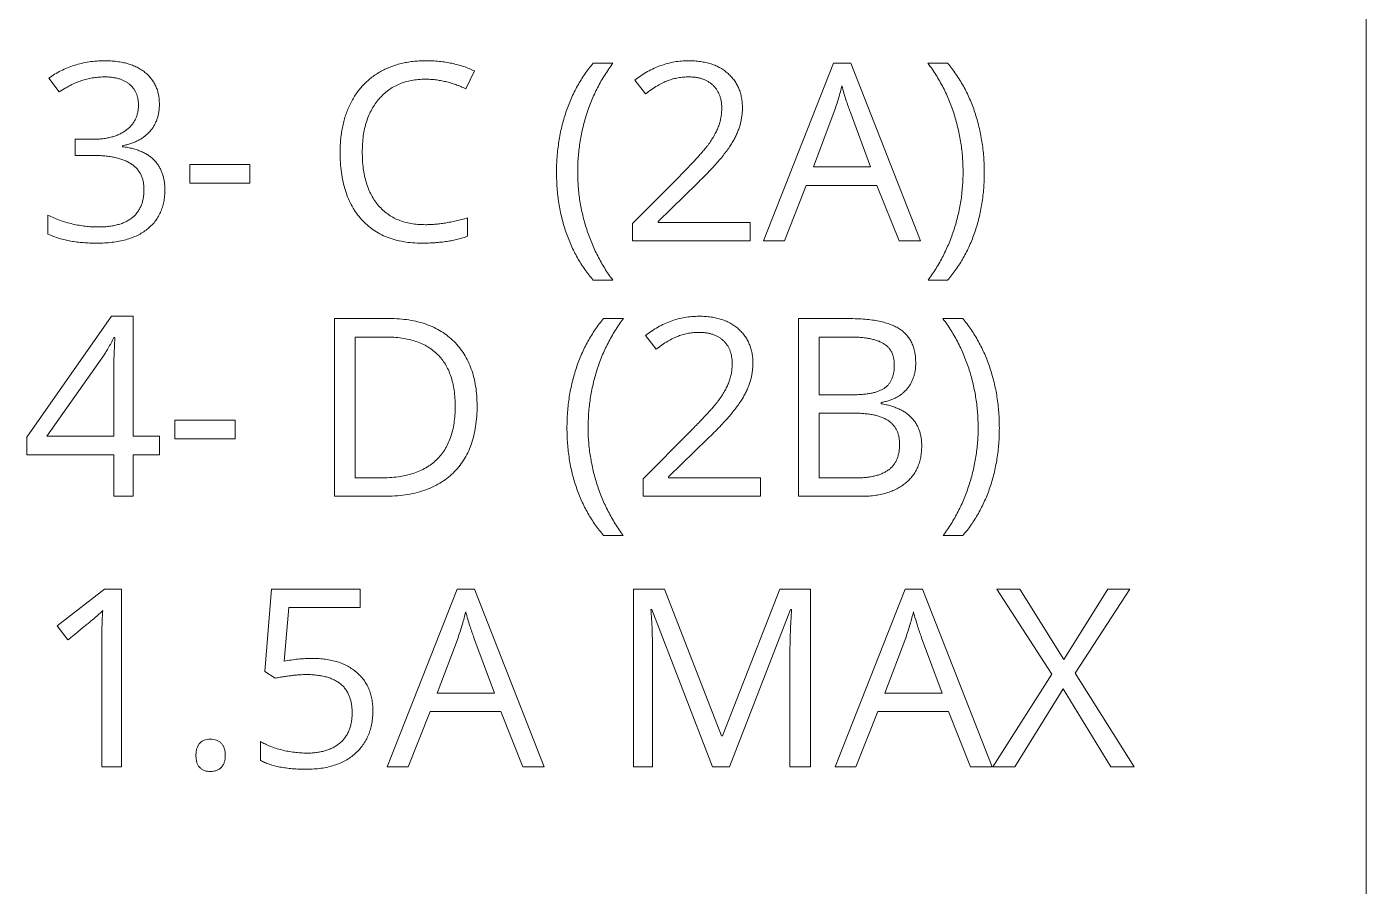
# Model space of a CAD drawing. Header units: millimetres. Extents: x 0 to 106, y -84 to 99.
# Drawn here: x 83.39 to 106, y 39.22 to 53.72 of the extents above; entities that cross this region are included whole.
import ezdxf

# ---------------------------------------------------------------- set-up
doc = ezdxf.new("R2010")
doc.units = ezdxf.units.MM
doc.layers.get('0').update_dxf_attribs({"lineweight": 5})
doc.layers.add('Layer1', color=50, linetype='Continuous', lineweight=15)

msp = doc.modelspace()

# ---------------------------------------------------------------- linework, layer by layer
for p, q in [((90.947, 52.978), (90.8, 52.678)), ((92.95, 53.111), (93.284, 53.111)), ((95.825, 50.111), (97.007, 53.111)), ((97.007, 53.111), (97.299, 53.111)), ((97.299, 53.111), (98.474, 50.111)), ((98.6, 53.111), (98.933, 53.111)), ((83.936, 52.627), (83.763, 52.857)), ((93.836, 52.592), (93.655, 52.824)), ((97.019, 52.292), (96.668, 51.358)), ((97.633, 51.358), (97.287, 52.292)), ((84.206, 51.553), (84.206, 51.825)), ((84.206, 51.825), (84.508, 51.825)), ((85.007, 51.716), (85.007, 51.7)), ((84.504, 51.553), (84.206, 51.553)), ((86.142, 51.085), (86.142, 51.397)), ((86.142, 51.397), (87.157, 51.397)), ((87.157, 51.397), (87.157, 51.085)), ((96.668, 51.358), (97.633, 51.358)), ((93.616, 50.406), (94.411, 51.204)), ((87.157, 51.085), (86.142, 51.085)), ((94.706, 51.081), (94.045, 50.439)), ((96.546, 51.046), (96.179, 50.111)), ((97.741, 51.046), (96.546, 51.046)), ((98.113, 50.111), (97.741, 51.046)), ((83.746, 50.225), (83.746, 50.542)), ((90.83, 50.497), (90.83, 50.19)), ((94.045, 50.439), (94.045, 50.423)), ((94.045, 50.423), (95.598, 50.423)), ((95.598, 50.423), (95.598, 50.111)), ((93.616, 50.111), (93.616, 50.406)), ((95.598, 50.111), (93.616, 50.111)), ((96.179, 50.111), (95.825, 50.111)), ((98.474, 50.111), (98.113, 50.111)), ((93.28, 49.449), (92.951, 49.449)), ((98.933, 49.449), (98.604, 49.449)), ((83.389, 46.8), (84.82, 48.839)), ((84.82, 48.839), (85.182, 48.839)), ((85.182, 48.839), (85.182, 46.813)), ((88.585, 48.8), (89.508, 48.8)), ((88.585, 45.8), (88.585, 48.8)), ((93.127, 48.8), (93.46, 48.8)), ((96.415, 48.8), (97.263, 48.8)), ((96.415, 45.8), (96.415, 48.8)), ((98.854, 48.8), (99.188, 48.8)), ((84.876, 48.48), (84.86, 48.48)), ((89.444, 48.488), (88.934, 48.488)), ((88.934, 48.488), (88.934, 46.112)), ((94.013, 48.281), (93.831, 48.513)), ((97.278, 48.488), (96.764, 48.488)), ((96.764, 48.488), (96.764, 47.514)), ((84.673, 48.153), (83.73, 46.813)), ((84.856, 46.813), (84.856, 47.814)), ((96.764, 47.514), (97.339, 47.514)), ((97.812, 47.383), (97.812, 47.363)), ((85.89, 46.773), (85.89, 47.086)), ((85.89, 47.086), (86.905, 47.086)), ((86.905, 47.086), (86.905, 46.773)), ((97.363, 47.203), (96.764, 47.203)), ((96.764, 47.203), (96.764, 46.112)), ((83.73, 46.813), (84.856, 46.813)), ((85.182, 46.813), (85.631, 46.813)), ((85.631, 46.813), (85.631, 46.501)), ((93.792, 46.095), (94.587, 46.893)), ((83.389, 46.501), (83.389, 46.8)), ((86.905, 46.773), (85.89, 46.773)), ((94.882, 46.77), (94.221, 46.128)), ((84.856, 46.501), (83.389, 46.501)), ((84.856, 45.8), (84.856, 46.501)), ((85.631, 46.501), (85.182, 46.501)), ((85.182, 46.501), (85.182, 45.8)), ((94.221, 46.128), (94.221, 46.112)), ((88.934, 46.112), (89.362, 46.112)), ((93.792, 45.8), (93.792, 46.095)), ((94.221, 46.112), (95.774, 46.112)), ((95.774, 46.112), (95.774, 45.8)), ((96.764, 46.112), (97.391, 46.112)), ((85.182, 45.8), (84.856, 45.8)), ((89.42, 45.8), (88.585, 45.8)), ((95.774, 45.8), (93.792, 45.8)), ((97.463, 45.8), (96.415, 45.8)), ((93.457, 45.138), (93.127, 45.138)), ((99.188, 45.138), (98.858, 45.138)), ((83.901, 43.613), (84.7, 44.234)), ((84.7, 44.234), (84.988, 44.234)), ((84.988, 44.234), (84.988, 41.234)), ((87.406, 42.845), (87.519, 44.234)), ((87.519, 44.234), (89.019, 44.234)), ((89.019, 44.234), (89.019, 43.922)), ((89.475, 41.234), (90.656, 44.234)), ((90.656, 44.234), (90.949, 44.234)), ((90.949, 44.234), (92.124, 41.234)), ((93.63, 41.234), (93.63, 44.234)), ((93.63, 44.234), (94.156, 44.234)), ((94.156, 44.234), (95.115, 41.759)), ((95.131, 41.759), (96.099, 44.234)), ((96.099, 44.234), (96.62, 44.234)), ((96.62, 44.234), (96.62, 41.234)), ((97.033, 41.234), (98.215, 44.234)), ((98.215, 44.234), (98.507, 44.234)), ((98.507, 44.234), (99.683, 41.234)), ((100.692, 42.801), (99.767, 44.234)), ((99.767, 44.234), (100.151, 44.234)), ((100.151, 44.234), (100.893, 43.045)), ((100.893, 43.045), (101.64, 44.234)), ((102.01, 44.234), (101.085, 42.814)), ((101.64, 44.234), (102.01, 44.234)), ((87.811, 43.922), (87.734, 43.017)), ((89.019, 43.922), (87.811, 43.922)), ((93.941, 43.893), (93.924, 43.893)), ((94.966, 41.234), (93.941, 43.893)), ((96.284, 43.889), (95.25, 41.234)), ((96.3, 43.889), (96.284, 43.889)), ((84.083, 43.377), (83.901, 43.613)), ((90.669, 43.415), (90.318, 42.481)), ((91.283, 42.481), (90.936, 43.415)), ((98.228, 43.415), (97.876, 42.481)), ((98.841, 42.481), (98.495, 43.415)), ((84.655, 41.234), (84.655, 43.369)), ((93.953, 43.142), (93.953, 41.234)), ((96.272, 41.234), (96.272, 43.167)), ((87.583, 42.733), (87.406, 42.845)), ((99.699, 41.234), (100.692, 42.801)), ((101.085, 42.814), (102.082, 41.234)), ((100.884, 42.553), (100.067, 41.234)), ((101.687, 41.234), (100.884, 42.553)), ((90.318, 42.481), (91.283, 42.481)), ((97.876, 42.481), (98.841, 42.481)), ((90.196, 42.169), (89.828, 41.234)), ((91.391, 42.169), (90.196, 42.169)), ((91.762, 41.234), (91.391, 42.169)), ((97.754, 42.169), (97.387, 41.234)), ((98.95, 42.169), (97.754, 42.169)), ((99.321, 41.234), (98.95, 42.169)), ((87.334, 41.345), (87.334, 41.665)), ((95.115, 41.759), (95.131, 41.759)), ((84.988, 41.234), (84.655, 41.234)), ((89.828, 41.234), (89.475, 41.234)), ((92.124, 41.234), (91.762, 41.234)), ((93.953, 41.234), (93.63, 41.234)), ((95.25, 41.234), (94.966, 41.234)), ((96.62, 41.234), (96.272, 41.234)), ((97.387, 41.234), (97.033, 41.234)), ((99.683, 41.234), (99.321, 41.234)), ((100.067, 41.234), (99.699, 41.234)), ((102.082, 41.234), (101.687, 41.234))]:
    msp.add_line(p, q)
for points, knots in [([(83.763, 52.857), (83.794, 52.879), (83.859, 52.924), (83.963, 52.982), (84.074, 53.031), (84.191, 53.074), (84.314, 53.108), (84.44, 53.132), (84.57, 53.147), (84.657, 53.149), (84.702, 53.15)], [0, 0, 0, 0, 0.116182, 0.234752, 0.356291, 0.481289, 0.608916, 0.73728, 0.867181, 1, 1, 1, 1]), ([(84.702, 53.15), (84.737, 53.15), (84.806, 53.148), (84.907, 53.139), (85.002, 53.124), (85.091, 53.103), (85.173, 53.075), (85.25, 53.042), (85.32, 53.001), (85.384, 52.956), (85.442, 52.905), (85.491, 52.848), (85.534, 52.787), (85.568, 52.722), (85.595, 52.652), (85.614, 52.577), (85.626, 52.498), (85.627, 52.444), (85.627, 52.416)], [0, 0, 0, 0, 0.079781, 0.155282, 0.22728, 0.295255, 0.360248, 0.422482, 0.482905, 0.541707, 0.599155, 0.655014, 0.710005, 0.76504, 0.820725, 0.878088, 0.937509, 1, 1, 1, 1]), ([(88.679, 51.614), (88.679, 51.652), (88.68, 51.727), (88.689, 51.837), (88.702, 51.944), (88.721, 52.048), (88.745, 52.148), (88.775, 52.243), (88.809, 52.336), (88.85, 52.425), (88.896, 52.51), (88.946, 52.59), (89.002, 52.664), (89.062, 52.734), (89.128, 52.798), (89.197, 52.858), (89.272, 52.913), (89.352, 52.962), (89.435, 53.007), (89.523, 53.045), (89.614, 53.078), (89.709, 53.105), (89.807, 53.124), (89.909, 53.14), (90.015, 53.148), (90.086, 53.149), (90.123, 53.15)], [0, 0, 0, 0, 0.047773, 0.09414, 0.139443, 0.183327, 0.226443, 0.26845, 0.309912, 0.350941, 0.391282, 0.430891, 0.469765, 0.508329, 0.546798, 0.585194, 0.624122, 0.663243, 0.702892, 0.743037, 0.783429, 0.824828, 0.866804, 0.909933, 0.954264, 1, 1, 1, 1]), ([(90.123, 53.15), (90.161, 53.15), (90.238, 53.149), (90.35, 53.14), (90.459, 53.127), (90.564, 53.108), (90.665, 53.083), (90.763, 53.055), (90.857, 53.019), (90.917, 52.992), (90.947, 52.978)], [0, 0, 0, 0, 0.136938, 0.26921, 0.398482, 0.523757, 0.646151, 0.765888, 0.883844, 1, 1, 1, 1]), ([(93.655, 52.824), (93.689, 52.85), (93.758, 52.901), (93.866, 52.968), (93.976, 53.024), (94.089, 53.07), (94.204, 53.106), (94.322, 53.132), (94.441, 53.147), (94.522, 53.149), (94.562, 53.15)], [0, 0, 0, 0, 0.132527, 0.261246, 0.386973, 0.510012, 0.632616, 0.754318, 0.876056, 1, 1, 1, 1]), ([(94.562, 53.15), (94.597, 53.149), (94.664, 53.148), (94.762, 53.138), (94.854, 53.121), (94.941, 53.098), (95.022, 53.067), (95.097, 53.03), (95.165, 52.985), (95.229, 52.935), (95.285, 52.878), (95.335, 52.817), (95.377, 52.751), (95.411, 52.68), (95.437, 52.605), (95.456, 52.525), (95.468, 52.44), (95.469, 52.382), (95.47, 52.352)], [0, 0, 0, 0, 0.075806, 0.147464, 0.215903, 0.281528, 0.344431, 0.405217, 0.465168, 0.524465, 0.583077, 0.640426, 0.697301, 0.754303, 0.81237, 0.872361, 0.934881, 1, 1, 1, 1]), ([(92.331, 51.263), (92.332, 51.308), (92.333, 51.398), (92.34, 51.53), (92.353, 51.661), (92.371, 51.789), (92.392, 51.915), (92.42, 52.04), (92.453, 52.161), (92.49, 52.281), (92.532, 52.397), (92.578, 52.51), (92.629, 52.62), (92.685, 52.725), (92.744, 52.828), (92.808, 52.926), (92.876, 53.021), (92.926, 53.081), (92.95, 53.111)], [0, 0, 0, 0, 0.067657, 0.134485, 0.200607, 0.265496, 0.329807, 0.393751, 0.457161, 0.519992, 0.582441, 0.64366, 0.70446, 0.764292, 0.823825, 0.882659, 0.941441, 1, 1, 1, 1]), ([(93.284, 53.111), (93.26, 53.078), (93.211, 53.012), (93.145, 52.909), (93.081, 52.804), (93.023, 52.696), (92.969, 52.587), (92.921, 52.474), (92.876, 52.359), (92.837, 52.242), (92.802, 52.123), (92.772, 52.004), (92.746, 51.883), (92.725, 51.761), (92.708, 51.639), (92.697, 51.516), (92.69, 51.392), (92.689, 51.309), (92.689, 51.268)], [0, 0, 0, 0, 0.062403, 0.124684, 0.186606, 0.248798, 0.310682, 0.372935, 0.435226, 0.498127, 0.560875, 0.623651, 0.686167, 0.748574, 0.811213, 0.873879, 0.936671, 1, 1, 1, 1]), ([(99.194, 51.268), (99.194, 51.309), (99.193, 51.392), (99.186, 51.516), (99.175, 51.639), (99.158, 51.761), (99.137, 51.883), (99.111, 52.004), (99.081, 52.123), (99.046, 52.242), (99.007, 52.359), (98.962, 52.474), (98.913, 52.586), (98.86, 52.697), (98.802, 52.804), (98.739, 52.909), (98.672, 53.012), (98.624, 53.078), (98.6, 53.111)], [0, 0, 0, 0, 0.063338, 0.126138, 0.188812, 0.25146, 0.313876, 0.3764, 0.439184, 0.501941, 0.56485, 0.627149, 0.689411, 0.751168, 0.813369, 0.875299, 0.937589, 1, 1, 1, 1]), ([(98.933, 53.111), (98.958, 53.081), (99.007, 53.02), (99.076, 52.925), (99.14, 52.826), (99.2, 52.723), (99.256, 52.618), (99.306, 52.508), (99.353, 52.394), (99.395, 52.278), (99.431, 52.158), (99.464, 52.036), (99.491, 51.912), (99.514, 51.787), (99.531, 51.659), (99.544, 51.529), (99.551, 51.397), (99.552, 51.308), (99.552, 51.263)], [0, 0, 0, 0, 0.058802, 0.117767, 0.177286, 0.236823, 0.296931, 0.357606, 0.419113, 0.481566, 0.544695, 0.60803, 0.67168, 0.735748, 0.8006, 0.866422, 0.932644, 1, 1, 1, 1]), ([(84.711, 52.877), (84.678, 52.877), (84.614, 52.876), (84.518, 52.865), (84.426, 52.849), (84.335, 52.824), (84.242, 52.792), (84.146, 52.747), (84.042, 52.692), (83.973, 52.649), (83.936, 52.627)], [0, 0, 0, 0, 0.118616, 0.233441, 0.347124, 0.458406, 0.574863, 0.703394, 0.845041, 1, 1, 1, 1]), ([(85.274, 52.409), (85.274, 52.426), (85.273, 52.461), (85.265, 52.512), (85.254, 52.559), (85.238, 52.604), (85.215, 52.646), (85.189, 52.685), (85.158, 52.721), (85.123, 52.753), (85.083, 52.783), (85.04, 52.808), (84.993, 52.829), (84.943, 52.848), (84.89, 52.86), (84.833, 52.87), (84.773, 52.877), (84.732, 52.877), (84.711, 52.877)], [0, 0, 0, 0, 0.064758, 0.12568, 0.184697, 0.241914, 0.298476, 0.355157, 0.411451, 0.470247, 0.529647, 0.590289, 0.651799, 0.715045, 0.781727, 0.851099, 0.923515, 1, 1, 1, 1]), ([(90.118, 52.838), (90.078, 52.838), (90, 52.836), (89.886, 52.82), (89.778, 52.794), (89.676, 52.758), (89.581, 52.712), (89.493, 52.655), (89.411, 52.588), (89.337, 52.511), (89.27, 52.425), (89.211, 52.331), (89.162, 52.229), (89.122, 52.12), (89.09, 52.004), (89.068, 51.879), (89.055, 51.748), (89.053, 51.657), (89.052, 51.611)], [0, 0, 0, 0, 0.0653077, 0.1278451, 0.1877799, 0.2461352, 0.3033167, 0.3600978, 0.4170572, 0.4756199, 0.534856, 0.5946855, 0.6557233, 0.7186062, 0.7841754, 0.8525245, 0.9244421, 1, 1, 1, 1]), ([(90.8, 52.678), (90.771, 52.691), (90.715, 52.717), (90.63, 52.749), (90.545, 52.776), (90.459, 52.799), (90.374, 52.816), (90.289, 52.83), (90.204, 52.837), (90.147, 52.838), (90.118, 52.838)], [0, 0, 0, 0, 0.132133, 0.261316, 0.388219, 0.513183, 0.636563, 0.757877, 0.879135, 1, 1, 1, 1]), ([(94.567, 52.877), (94.536, 52.877), (94.475, 52.875), (94.384, 52.864), (94.296, 52.844), (94.209, 52.816), (94.121, 52.778), (94.03, 52.728), (93.933, 52.666), (93.869, 52.617), (93.836, 52.592)], [0, 0, 0, 0, 0.115541, 0.229629, 0.341671, 0.453366, 0.570751, 0.700233, 0.843076, 1, 1, 1, 1]), ([(95.121, 52.353), (95.12, 52.373), (95.119, 52.411), (95.112, 52.467), (95.101, 52.52), (95.085, 52.57), (95.064, 52.616), (95.039, 52.66), (95.008, 52.7), (94.975, 52.737), (94.936, 52.77), (94.894, 52.799), (94.848, 52.823), (94.799, 52.843), (94.746, 52.858), (94.689, 52.87), (94.629, 52.876), (94.588, 52.877), (94.567, 52.877)], [0, 0, 0, 0, 0.068466, 0.133109, 0.19591, 0.255904, 0.314621, 0.372797, 0.430203, 0.488601, 0.547118, 0.606396, 0.666012, 0.727042, 0.79088, 0.85713, 0.926602, 1, 1, 1, 1]), ([(97.148, 52.728), (97.14, 52.694), (97.123, 52.624), (97.093, 52.518), (97.059, 52.406), (97.033, 52.331), (97.019, 52.292)], [0, 0, 0, 0, 0.230551, 0.472913, 0.729497, 1, 1, 1, 1]), ([(97.287, 52.292), (97.275, 52.323), (97.251, 52.389), (97.217, 52.493), (97.181, 52.606), (97.159, 52.686), (97.148, 52.728)], [0, 0, 0, 0, 0.218277, 0.456694, 0.717493, 1, 1, 1, 1]), ([(84.508, 51.825), (84.537, 51.826), (84.592, 51.827), (84.674, 51.834), (84.751, 51.846), (84.824, 51.863), (84.892, 51.884), (84.955, 51.911), (85.014, 51.942), (85.068, 51.979), (85.116, 52.019), (85.159, 52.063), (85.194, 52.112), (85.224, 52.164), (85.246, 52.22), (85.263, 52.28), (85.273, 52.343), (85.274, 52.386), (85.274, 52.409)], [0, 0, 0, 0, 0.07912, 0.154583, 0.226143, 0.294714, 0.359998, 0.422822, 0.483797, 0.544003, 0.602534, 0.658471, 0.713443, 0.768197, 0.823298, 0.879775, 0.938796, 1, 1, 1, 1]), ([(85.627, 52.416), (85.627, 52.393), (85.626, 52.348), (85.618, 52.282), (85.606, 52.22), (85.588, 52.16), (85.565, 52.104), (85.537, 52.051), (85.504, 52.001), (85.466, 51.955), (85.423, 51.912), (85.377, 51.872), (85.325, 51.837), (85.27, 51.805), (85.21, 51.777), (85.146, 51.753), (85.078, 51.732), (85.031, 51.722), (85.007, 51.716)], [0, 0, 0, 0, 0.0671, 0.131065, 0.193331, 0.253411, 0.312482, 0.370359, 0.428625, 0.48683, 0.545577, 0.605376, 0.665953, 0.727636, 0.791881, 0.85856, 0.927453, 1, 1, 1, 1]), ([(94.411, 51.204), (94.44, 51.234), (94.496, 51.29), (94.575, 51.372), (94.646, 51.448), (94.71, 51.516), (94.765, 51.579), (94.814, 51.634), (94.855, 51.683), (94.898, 51.739), (94.943, 51.804), (94.99, 51.881), (95.031, 51.957), (95.063, 52.033), (95.09, 52.109), (95.107, 52.188), (95.119, 52.27), (95.12, 52.325), (95.121, 52.353)], [0, 0, 0, 0, 0.089279, 0.17144, 0.246179, 0.313801, 0.373726, 0.426843, 0.472309, 0.511066, 0.579412, 0.644521, 0.706101, 0.764816, 0.82221, 0.880173, 0.939445, 1, 1, 1, 1]), ([(95.47, 52.352), (95.47, 52.328), (95.469, 52.281), (95.46, 52.209), (95.448, 52.138), (95.431, 52.068), (95.407, 51.997), (95.38, 51.926), (95.347, 51.856), (95.309, 51.785), (95.263, 51.712), (95.209, 51.636), (95.147, 51.554), (95.077, 51.468), (94.996, 51.378), (94.908, 51.283), (94.81, 51.183), (94.741, 51.116), (94.706, 51.081)], [0, 0, 0, 0, 0.046737, 0.093735, 0.140729, 0.188465, 0.237198, 0.286871, 0.337593, 0.389752, 0.445147, 0.506504, 0.573737, 0.64663, 0.725538, 0.811131, 0.902603, 1, 1, 1, 1]), ([(85.007, 51.7), (85.036, 51.696), (85.093, 51.687), (85.175, 51.67), (85.251, 51.646), (85.322, 51.62), (85.386, 51.588), (85.446, 51.553), (85.498, 51.512), (85.545, 51.467), (85.587, 51.419), (85.622, 51.366), (85.653, 51.31), (85.677, 51.25), (85.697, 51.187), (85.71, 51.119), (85.719, 51.049), (85.72, 51), (85.72, 50.976)], [0, 0, 0, 0, 0.078384, 0.152604, 0.222829, 0.289014, 0.352477, 0.412765, 0.471365, 0.528397, 0.584834, 0.640146, 0.696429, 0.753324, 0.811813, 0.871583, 0.934388, 1, 1, 1, 1]), ([(90.061, 50.072), (90.007, 50.073), (89.903, 50.075), (89.751, 50.095), (89.608, 50.126), (89.475, 50.17), (89.35, 50.225), (89.236, 50.296), (89.131, 50.378), (89.036, 50.472), (88.951, 50.578), (88.878, 50.695), (88.816, 50.823), (88.766, 50.961), (88.726, 51.109), (88.699, 51.268), (88.681, 51.438), (88.68, 51.554), (88.679, 51.614)], [0, 0, 0, 0, 0.06826, 0.133092, 0.195027, 0.2541, 0.311685, 0.368051, 0.424182, 0.48082, 0.538361, 0.596642, 0.656385, 0.718591, 0.783334, 0.851809, 0.923744, 1, 1, 1, 1]), ([(89.052, 51.611), (89.053, 51.564), (89.055, 51.471), (89.067, 51.336), (89.09, 51.21), (89.119, 51.092), (89.158, 50.982), (89.205, 50.881), (89.262, 50.788), (89.326, 50.703), (89.399, 50.628), (89.48, 50.563), (89.567, 50.506), (89.663, 50.462), (89.766, 50.426), (89.876, 50.402), (89.993, 50.386), (90.073, 50.385), (90.115, 50.384)], [0, 0, 0, 0, 0.077225, 0.150456, 0.219439, 0.285125, 0.348144, 0.408647, 0.467257, 0.524658, 0.581114, 0.637166, 0.69308, 0.749896, 0.808213, 0.869111, 0.932654, 1, 1, 1, 1]), ([(85.367, 50.982), (85.366, 51.005), (85.365, 51.05), (85.355, 51.115), (85.338, 51.176), (85.314, 51.232), (85.284, 51.284), (85.246, 51.331), (85.202, 51.374), (85.151, 51.412), (85.093, 51.445), (85.029, 51.474), (84.957, 51.498), (84.88, 51.518), (84.795, 51.534), (84.704, 51.544), (84.606, 51.551), (84.539, 51.552), (84.504, 51.553)], [0, 0, 0, 0, 0.0587436, 0.1149073, 0.1678172, 0.2196906, 0.2701738, 0.3211696, 0.3732995, 0.4270808, 0.4840663, 0.5437858, 0.6074837, 0.6761043, 0.7490037, 0.8274308, 0.9106866, 1, 1, 1, 1]), ([(92.951, 49.449), (92.926, 49.478), (92.876, 49.537), (92.808, 49.63), (92.743, 49.726), (92.683, 49.827), (92.628, 49.93), (92.577, 50.037), (92.53, 50.149), (92.488, 50.263), (92.451, 50.38), (92.419, 50.5), (92.393, 50.622), (92.37, 50.746), (92.353, 50.873), (92.34, 51.001), (92.333, 51.132), (92.332, 51.219), (92.331, 51.263)], [0, 0, 0, 0, 0.05892, 0.117771, 0.177147, 0.23651, 0.296425, 0.357021, 0.418304, 0.48053, 0.543423, 0.606811, 0.670441, 0.734862, 0.799767, 0.865653, 0.932252, 1, 1, 1, 1]), ([(92.689, 51.268), (92.689, 51.227), (92.69, 51.145), (92.698, 51.023), (92.709, 50.902), (92.726, 50.781), (92.747, 50.661), (92.774, 50.542), (92.804, 50.423), (92.84, 50.306), (92.88, 50.19), (92.925, 50.076), (92.973, 49.965), (93.026, 49.857), (93.084, 49.751), (93.144, 49.647), (93.21, 49.546), (93.257, 49.481), (93.28, 49.449)], [0, 0, 0, 0, 0.0632306, 0.1259354, 0.188498, 0.2510809, 0.3136997, 0.376499, 0.4395007, 0.5026615, 0.5659053, 0.6284389, 0.6906576, 0.7526627, 0.8145563, 0.8762819, 0.9382609, 1, 1, 1, 1]), ([(98.604, 49.449), (98.627, 49.481), (98.674, 49.546), (98.739, 49.646), (98.801, 49.749), (98.857, 49.855), (98.911, 49.963), (98.958, 50.075), (99.003, 50.188), (99.043, 50.305), (99.079, 50.422), (99.109, 50.541), (99.135, 50.661), (99.158, 50.78), (99.174, 50.901), (99.185, 51.023), (99.193, 51.145), (99.194, 51.227), (99.194, 51.268)], [0, 0, 0, 0, 0.061494, 0.123049, 0.184675, 0.24643, 0.308445, 0.370548, 0.433383, 0.496636, 0.560107, 0.623118, 0.685927, 0.748611, 0.811161, 0.874045, 0.93676, 1, 1, 1, 1]), ([(99.552, 51.263), (99.552, 51.219), (99.551, 51.13), (99.544, 50.999), (99.53, 50.87), (99.514, 50.743), (99.491, 50.618), (99.464, 50.496), (99.431, 50.376), (99.394, 50.258), (99.352, 50.144), (99.306, 50.033), (99.254, 49.927), (99.199, 49.824), (99.14, 49.724), (99.075, 49.628), (99.007, 49.536), (98.958, 49.478), (98.933, 49.449)], [0, 0, 0, 0, 0.068374, 0.135286, 0.201485, 0.267009, 0.331434, 0.395438, 0.458912, 0.521808, 0.584037, 0.645324, 0.705643, 0.765287, 0.824654, 0.883344, 0.941514, 1, 1, 1, 1]), ([(85.72, 50.976), (85.719, 50.94), (85.717, 50.871), (85.703, 50.771), (85.68, 50.678), (85.647, 50.591), (85.605, 50.509), (85.553, 50.434), (85.492, 50.366), (85.421, 50.304), (85.343, 50.249), (85.256, 50.202), (85.161, 50.161), (85.058, 50.129), (84.947, 50.103), (84.829, 50.085), (84.703, 50.074), (84.616, 50.073), (84.571, 50.072)], [0, 0, 0, 0, 0.0639502, 0.1243873, 0.1822666, 0.2380433, 0.2930534, 0.3474351, 0.4025602, 0.4587534, 0.5165022, 0.5759838, 0.637835, 0.7026229, 0.7708412, 0.8429134, 0.9191987, 1, 1, 1, 1]), ([(84.585, 50.345), (84.616, 50.345), (84.677, 50.346), (84.766, 50.353), (84.849, 50.366), (84.926, 50.383), (84.996, 50.405), (85.061, 50.433), (85.119, 50.465), (85.172, 50.503), (85.218, 50.545), (85.258, 50.593), (85.292, 50.646), (85.32, 50.704), (85.341, 50.766), (85.356, 50.834), (85.365, 50.906), (85.366, 50.956), (85.367, 50.982)], [0, 0, 0, 0, 0.082305, 0.159043, 0.231623, 0.299185, 0.363403, 0.423654, 0.481029, 0.536946, 0.590697, 0.644248, 0.698375, 0.753341, 0.810218, 0.870228, 0.932965, 1, 1, 1, 1]), ([(83.746, 50.542), (83.779, 50.527), (83.846, 50.496), (83.949, 50.457), (84.055, 50.422), (84.164, 50.394), (84.272, 50.373), (84.379, 50.357), (84.483, 50.347), (84.551, 50.345), (84.585, 50.345)], [0, 0, 0, 0, 0.126181, 0.253166, 0.381358, 0.510972, 0.639707, 0.763783, 0.884231, 1, 1, 1, 1]), ([(90.115, 50.384), (90.141, 50.384), (90.196, 50.385), (90.278, 50.391), (90.364, 50.399), (90.451, 50.412), (90.542, 50.428), (90.636, 50.448), (90.732, 50.47), (90.797, 50.488), (90.83, 50.497)], [0, 0, 0, 0, 0.109817, 0.224046, 0.341962, 0.463922, 0.590683, 0.722504, 0.858503, 1, 1, 1, 1]), ([(84.571, 50.072), (84.532, 50.072), (84.456, 50.073), (84.344, 50.08), (84.237, 50.09), (84.134, 50.104), (84.034, 50.125), (83.936, 50.152), (83.84, 50.184), (83.778, 50.211), (83.746, 50.225)], [0, 0, 0, 0, 0.138227, 0.270914, 0.398196, 0.520357, 0.639366, 0.758817, 0.879011, 1, 1, 1, 1]), ([(90.83, 50.19), (90.803, 50.18), (90.749, 50.161), (90.664, 50.138), (90.575, 50.117), (90.481, 50.101), (90.382, 50.088), (90.279, 50.079), (90.172, 50.073), (90.098, 50.072), (90.061, 50.072)], [0, 0, 0, 0, 0.108585, 0.220991, 0.338468, 0.460204, 0.586622, 0.718724, 0.856717, 1, 1, 1, 1]), ([(89.508, 48.8), (89.565, 48.799), (89.676, 48.797), (89.838, 48.778), (89.99, 48.748), (90.132, 48.706), (90.265, 48.651), (90.388, 48.585), (90.5, 48.505), (90.603, 48.414), (90.694, 48.312), (90.774, 48.2), (90.841, 48.078), (90.896, 47.947), (90.939, 47.806), (90.969, 47.655), (90.987, 47.495), (90.99, 47.385), (90.991, 47.329)], [0, 0, 0, 0, 0.07213, 0.140289, 0.20544, 0.267531, 0.327795, 0.386225, 0.444019, 0.501623, 0.559207, 0.616791, 0.67512, 0.734675, 0.796594, 0.86099, 0.928639, 1, 1, 1, 1]), ([(92.508, 46.952), (92.508, 46.997), (92.509, 47.086), (92.516, 47.219), (92.529, 47.35), (92.547, 47.478), (92.569, 47.604), (92.596, 47.729), (92.629, 47.85), (92.666, 47.97), (92.708, 48.086), (92.754, 48.199), (92.805, 48.309), (92.861, 48.414), (92.92, 48.517), (92.985, 48.615), (93.053, 48.71), (93.102, 48.77), (93.127, 48.8)], [0, 0, 0, 0, 0.067657, 0.134485, 0.200607, 0.265496, 0.329807, 0.393751, 0.457161, 0.519992, 0.582441, 0.64366, 0.70446, 0.764292, 0.823825, 0.882659, 0.941441, 1, 1, 1, 1]), ([(93.46, 48.8), (93.436, 48.767), (93.388, 48.701), (93.321, 48.598), (93.258, 48.493), (93.2, 48.385), (93.146, 48.276), (93.098, 48.163), (93.053, 48.048), (93.013, 47.931), (92.979, 47.812), (92.948, 47.692), (92.923, 47.572), (92.901, 47.45), (92.885, 47.328), (92.873, 47.205), (92.867, 47.081), (92.866, 46.998), (92.865, 46.957)], [0, 0, 0, 0, 0.062403, 0.124684, 0.186606, 0.248798, 0.310682, 0.372935, 0.435226, 0.498127, 0.560875, 0.623651, 0.686167, 0.748574, 0.811213, 0.873879, 0.936671, 1, 1, 1, 1]), ([(93.831, 48.513), (93.866, 48.539), (93.934, 48.59), (94.043, 48.657), (94.153, 48.713), (94.266, 48.759), (94.381, 48.795), (94.498, 48.821), (94.618, 48.836), (94.698, 48.838), (94.739, 48.839)], [0, 0, 0, 0, 0.132527, 0.261246, 0.386973, 0.510012, 0.632616, 0.754318, 0.876056, 1, 1, 1, 1]), ([(94.739, 48.839), (94.773, 48.838), (94.84, 48.837), (94.938, 48.827), (95.031, 48.81), (95.117, 48.787), (95.198, 48.756), (95.273, 48.719), (95.342, 48.674), (95.406, 48.624), (95.462, 48.567), (95.512, 48.506), (95.553, 48.44), (95.588, 48.369), (95.614, 48.294), (95.633, 48.214), (95.645, 48.129), (95.646, 48.071), (95.646, 48.041)], [0, 0, 0, 0, 0.075806, 0.147464, 0.215903, 0.281528, 0.344431, 0.405217, 0.465168, 0.524465, 0.583077, 0.640426, 0.697301, 0.754303, 0.81237, 0.872361, 0.934881, 1, 1, 1, 1]), ([(97.263, 48.8), (97.311, 48.799), (97.404, 48.798), (97.538, 48.791), (97.662, 48.777), (97.776, 48.757), (97.879, 48.732), (97.972, 48.701), (98.055, 48.665), (98.128, 48.623), (98.192, 48.574), (98.246, 48.519), (98.294, 48.458), (98.33, 48.388), (98.36, 48.314), (98.381, 48.233), (98.393, 48.145), (98.395, 48.084), (98.396, 48.052)], [0, 0, 0, 0, 0.093073, 0.1796, 0.259813, 0.333981, 0.40226, 0.46558, 0.523584, 0.577253, 0.628218, 0.677914, 0.727229, 0.777302, 0.828776, 0.882393, 0.939474, 1, 1, 1, 1]), ([(99.449, 46.957), (99.448, 46.998), (99.447, 47.081), (99.441, 47.205), (99.429, 47.328), (99.413, 47.45), (99.391, 47.572), (99.366, 47.692), (99.335, 47.812), (99.3, 47.931), (99.261, 48.048), (99.216, 48.163), (99.168, 48.275), (99.115, 48.386), (99.056, 48.493), (98.993, 48.598), (98.927, 48.701), (98.878, 48.767), (98.854, 48.8)], [0, 0, 0, 0, 0.063338, 0.126138, 0.188812, 0.25146, 0.313876, 0.3764, 0.439184, 0.501941, 0.56485, 0.627149, 0.689411, 0.751168, 0.813369, 0.875299, 0.937589, 1, 1, 1, 1]), ([(99.188, 48.8), (99.212, 48.77), (99.262, 48.709), (99.331, 48.614), (99.395, 48.515), (99.455, 48.412), (99.51, 48.306), (99.561, 48.197), (99.607, 48.083), (99.649, 47.967), (99.686, 47.847), (99.718, 47.725), (99.746, 47.601), (99.768, 47.476), (99.785, 47.348), (99.798, 47.218), (99.805, 47.086), (99.806, 46.997), (99.807, 46.952)], [0, 0, 0, 0, 0.058802, 0.117767, 0.177286, 0.236823, 0.296931, 0.357606, 0.419113, 0.481566, 0.544695, 0.60803, 0.67168, 0.735748, 0.8006, 0.866422, 0.932644, 1, 1, 1, 1]), ([(84.86, 48.48), (84.844, 48.449), (84.813, 48.388), (84.765, 48.302), (84.72, 48.224), (84.688, 48.176), (84.673, 48.153)], [0, 0, 0, 0, 0.281652, 0.543257, 0.781416, 1, 1, 1, 1]), ([(84.856, 47.814), (84.856, 47.865), (84.856, 47.97), (84.861, 48.132), (84.867, 48.303), (84.873, 48.42), (84.876, 48.48)], [0, 0, 0, 0, 0.228389, 0.471472, 0.728336, 1, 1, 1, 1]), ([(90.621, 47.316), (90.62, 47.364), (90.618, 47.455), (90.605, 47.588), (90.582, 47.711), (90.549, 47.825), (90.508, 47.932), (90.457, 48.028), (90.396, 48.116), (90.326, 48.195), (90.247, 48.265), (90.159, 48.324), (90.062, 48.376), (89.956, 48.417), (89.84, 48.449), (89.716, 48.472), (89.583, 48.485), (89.492, 48.487), (89.444, 48.488)], [0, 0, 0, 0, 0.074265, 0.144042, 0.209799, 0.272067, 0.331535, 0.388781, 0.444422, 0.499258, 0.554333, 0.610057, 0.667303, 0.726771, 0.789567, 0.855638, 0.925416, 1, 1, 1, 1]), ([(94.744, 48.566), (94.713, 48.566), (94.651, 48.564), (94.561, 48.552), (94.473, 48.533), (94.386, 48.505), (94.298, 48.467), (94.206, 48.417), (94.11, 48.355), (94.046, 48.306), (94.013, 48.281)], [0, 0, 0, 0, 0.115541, 0.229629, 0.341671, 0.453366, 0.570751, 0.700233, 0.843076, 1, 1, 1, 1]), ([(95.297, 48.042), (95.297, 48.062), (95.296, 48.1), (95.289, 48.156), (95.277, 48.209), (95.262, 48.259), (95.241, 48.305), (95.215, 48.349), (95.185, 48.389), (95.151, 48.426), (95.112, 48.459), (95.071, 48.488), (95.024, 48.512), (94.975, 48.532), (94.922, 48.547), (94.866, 48.559), (94.806, 48.565), (94.765, 48.566), (94.744, 48.566)], [0, 0, 0, 0, 0.068466, 0.133109, 0.19591, 0.255904, 0.314621, 0.372797, 0.430203, 0.488601, 0.547118, 0.606396, 0.666012, 0.727042, 0.79088, 0.85713, 0.926602, 1, 1, 1, 1]), ([(98.034, 48.017), (98.033, 48.037), (98.032, 48.076), (98.024, 48.132), (98.01, 48.184), (97.991, 48.232), (97.964, 48.275), (97.933, 48.315), (97.896, 48.349), (97.853, 48.379), (97.804, 48.405), (97.748, 48.428), (97.686, 48.446), (97.617, 48.462), (97.542, 48.473), (97.46, 48.483), (97.371, 48.487), (97.31, 48.488), (97.278, 48.488)], [0, 0, 0, 0, 0.059401, 0.115166, 0.167933, 0.218455, 0.267373, 0.316413, 0.365594, 0.416797, 0.471223, 0.529535, 0.593418, 0.662902, 0.737483, 0.818879, 0.905902, 1, 1, 1, 1]), ([(94.587, 46.893), (94.616, 46.923), (94.672, 46.979), (94.751, 47.061), (94.822, 47.137), (94.887, 47.205), (94.942, 47.268), (94.991, 47.323), (95.031, 47.372), (95.074, 47.428), (95.12, 47.493), (95.167, 47.57), (95.208, 47.646), (95.24, 47.722), (95.266, 47.798), (95.284, 47.877), (95.295, 47.959), (95.296, 48.014), (95.297, 48.042)], [0, 0, 0, 0, 0.0892786, 0.17144, 0.2461785, 0.3138013, 0.373726, 0.4268435, 0.4723093, 0.5110664, 0.5794115, 0.6445207, 0.7061015, 0.7648161, 0.8222099, 0.8801735, 0.9394452, 1, 1, 1, 1]), ([(95.646, 48.041), (95.646, 48.017), (95.645, 47.969), (95.637, 47.898), (95.625, 47.827), (95.607, 47.756), (95.584, 47.686), (95.557, 47.615), (95.523, 47.545), (95.485, 47.474), (95.44, 47.401), (95.386, 47.325), (95.324, 47.243), (95.253, 47.157), (95.173, 47.067), (95.084, 46.972), (94.987, 46.872), (94.918, 46.805), (94.882, 46.77)], [0, 0, 0, 0, 0.046737, 0.093735, 0.140729, 0.188465, 0.237198, 0.286871, 0.337593, 0.389752, 0.445147, 0.506504, 0.573737, 0.64663, 0.725538, 0.811131, 0.902603, 1, 1, 1, 1]), ([(97.339, 47.514), (97.369, 47.515), (97.427, 47.515), (97.51, 47.521), (97.586, 47.529), (97.656, 47.542), (97.72, 47.557), (97.776, 47.577), (97.827, 47.601), (97.872, 47.628), (97.911, 47.659), (97.944, 47.696), (97.972, 47.737), (97.994, 47.784), (98.012, 47.835), (98.025, 47.891), (98.033, 47.952), (98.034, 47.995), (98.034, 48.017)], [0, 0, 0, 0, 0.090458, 0.174313, 0.251697, 0.323619, 0.388976, 0.450268, 0.505871, 0.557784, 0.607652, 0.657315, 0.707315, 0.75932, 0.813411, 0.871468, 0.933509, 1, 1, 1, 1]), ([(98.396, 48.052), (98.395, 48.031), (98.394, 47.988), (98.388, 47.925), (98.376, 47.865), (98.359, 47.808), (98.338, 47.754), (98.313, 47.702), (98.282, 47.654), (98.247, 47.608), (98.207, 47.567), (98.164, 47.529), (98.116, 47.495), (98.063, 47.464), (98.006, 47.439), (97.946, 47.416), (97.881, 47.397), (97.835, 47.388), (97.812, 47.383)], [0, 0, 0, 0, 0.067316, 0.131837, 0.194015, 0.254334, 0.313902, 0.372399, 0.430634, 0.488815, 0.547408, 0.60612, 0.666436, 0.728398, 0.792218, 0.858048, 0.927436, 1, 1, 1, 1]), ([(89.362, 46.112), (89.412, 46.113), (89.511, 46.114), (89.654, 46.128), (89.787, 46.152), (89.91, 46.185), (90.024, 46.228), (90.128, 46.28), (90.222, 46.342), (90.307, 46.414), (90.381, 46.495), (90.446, 46.586), (90.5, 46.685), (90.545, 46.794), (90.579, 46.912), (90.604, 47.039), (90.618, 47.175), (90.62, 47.268), (90.621, 47.316)], [0, 0, 0, 0, 0.076245, 0.147918, 0.215124, 0.27894, 0.33952, 0.397593, 0.453477, 0.508626, 0.563641, 0.618707, 0.675317, 0.73368, 0.795023, 0.859347, 0.927716, 1, 1, 1, 1]), ([(90.991, 47.329), (90.99, 47.269), (90.988, 47.152), (90.968, 46.982), (90.936, 46.823), (90.893, 46.674), (90.836, 46.537), (90.765, 46.411), (90.683, 46.295), (90.587, 46.191), (90.48, 46.098), (90.361, 46.018), (90.231, 45.95), (90.09, 45.895), (89.938, 45.853), (89.775, 45.822), (89.601, 45.803), (89.482, 45.801), (89.42, 45.8)], [0, 0, 0, 0, 0.072104, 0.140231, 0.204783, 0.266251, 0.325617, 0.383054, 0.4396, 0.495772, 0.552044, 0.609034, 0.667293, 0.727511, 0.790247, 0.856425, 0.926193, 1, 1, 1, 1]), ([(97.812, 47.363), (97.84, 47.358), (97.894, 47.348), (97.971, 47.327), (98.044, 47.304), (98.111, 47.276), (98.172, 47.244), (98.23, 47.21), (98.28, 47.169), (98.326, 47.127), (98.367, 47.08), (98.401, 47.03), (98.431, 46.975), (98.456, 46.918), (98.473, 46.855), (98.487, 46.79), (98.496, 46.721), (98.496, 46.673), (98.497, 46.649)], [0, 0, 0, 0, 0.077065, 0.150534, 0.219608, 0.285877, 0.349017, 0.409643, 0.468237, 0.525258, 0.581204, 0.637167, 0.692881, 0.750172, 0.809265, 0.86998, 0.933266, 1, 1, 1, 1]), ([(98.123, 46.676), (98.122, 46.698), (98.121, 46.74), (98.113, 46.802), (98.098, 46.859), (98.078, 46.912), (98.05, 46.96), (98.018, 47.003), (97.979, 47.042), (97.935, 47.076), (97.884, 47.106), (97.828, 47.132), (97.765, 47.154), (97.697, 47.173), (97.621, 47.185), (97.541, 47.196), (97.454, 47.202), (97.394, 47.202), (97.363, 47.203)], [0, 0, 0, 0, 0.062401, 0.120681, 0.176116, 0.229491, 0.281179, 0.332317, 0.38374, 0.436386, 0.49152, 0.550656, 0.613087, 0.680009, 0.752127, 0.829515, 0.911676, 1, 1, 1, 1]), ([(93.127, 45.138), (93.103, 45.167), (93.053, 45.226), (92.984, 45.319), (92.92, 45.415), (92.86, 45.516), (92.804, 45.619), (92.753, 45.726), (92.707, 45.837), (92.665, 45.952), (92.628, 46.069), (92.595, 46.189), (92.569, 46.311), (92.546, 46.435), (92.53, 46.562), (92.516, 46.69), (92.509, 46.82), (92.508, 46.908), (92.508, 46.952)], [0, 0, 0, 0, 0.05892, 0.117771, 0.177147, 0.23651, 0.296425, 0.357021, 0.418304, 0.48053, 0.543423, 0.606811, 0.670441, 0.734862, 0.799767, 0.865653, 0.932252, 1, 1, 1, 1]), ([(92.865, 46.957), (92.865, 46.916), (92.866, 46.834), (92.874, 46.712), (92.885, 46.591), (92.903, 46.47), (92.924, 46.35), (92.95, 46.231), (92.98, 46.112), (93.017, 45.995), (93.056, 45.879), (93.101, 45.765), (93.15, 45.654), (93.203, 45.546), (93.26, 45.44), (93.321, 45.336), (93.386, 45.235), (93.433, 45.17), (93.457, 45.138)], [0, 0, 0, 0, 0.0632306, 0.1259354, 0.188498, 0.2510809, 0.3136997, 0.376499, 0.4395007, 0.5026615, 0.5659053, 0.6284389, 0.6906576, 0.7526627, 0.8145563, 0.8762819, 0.9382609, 1, 1, 1, 1]), ([(98.858, 45.138), (98.882, 45.17), (98.929, 45.234), (98.993, 45.335), (99.055, 45.438), (99.112, 45.544), (99.165, 45.652), (99.213, 45.764), (99.257, 45.877), (99.297, 45.994), (99.333, 46.111), (99.364, 46.23), (99.39, 46.35), (99.412, 46.469), (99.428, 46.59), (99.44, 46.712), (99.448, 46.834), (99.448, 46.916), (99.449, 46.957)], [0, 0, 0, 0, 0.061494, 0.123049, 0.184675, 0.24643, 0.308445, 0.370548, 0.433383, 0.496636, 0.560107, 0.623118, 0.685927, 0.748611, 0.811161, 0.874045, 0.93676, 1, 1, 1, 1]), ([(99.807, 46.952), (99.806, 46.908), (99.805, 46.819), (99.798, 46.688), (99.785, 46.559), (99.768, 46.432), (99.745, 46.307), (99.718, 46.185), (99.685, 46.065), (99.648, 45.947), (99.606, 45.833), (99.56, 45.722), (99.509, 45.616), (99.453, 45.512), (99.394, 45.413), (99.33, 45.317), (99.262, 45.225), (99.212, 45.167), (99.188, 45.138)], [0, 0, 0, 0, 0.068374, 0.135286, 0.201485, 0.267009, 0.331434, 0.395438, 0.458912, 0.521808, 0.584037, 0.645324, 0.705643, 0.765287, 0.824654, 0.883344, 0.941514, 1, 1, 1, 1]), ([(97.391, 46.112), (97.421, 46.112), (97.478, 46.113), (97.561, 46.119), (97.638, 46.13), (97.709, 46.144), (97.775, 46.164), (97.836, 46.187), (97.89, 46.215), (97.939, 46.247), (97.983, 46.283), (98.021, 46.325), (98.052, 46.372), (98.079, 46.424), (98.099, 46.48), (98.112, 46.541), (98.121, 46.607), (98.122, 46.652), (98.123, 46.676)], [0, 0, 0, 0, 0.083482, 0.161965, 0.235217, 0.303955, 0.368782, 0.429812, 0.487471, 0.542384, 0.595883, 0.648458, 0.701456, 0.755766, 0.812017, 0.871072, 0.933177, 1, 1, 1, 1]), ([(98.497, 46.649), (98.496, 46.616), (98.494, 46.553), (98.481, 46.461), (98.46, 46.374), (98.43, 46.292), (98.392, 46.216), (98.344, 46.146), (98.289, 46.081), (98.225, 46.023), (98.153, 45.97), (98.074, 45.924), (97.989, 45.886), (97.897, 45.854), (97.798, 45.83), (97.692, 45.812), (97.58, 45.802), (97.503, 45.801), (97.463, 45.8)], [0, 0, 0, 0, 0.0643753, 0.1252575, 0.1840442, 0.2410178, 0.2969251, 0.3522221, 0.4083774, 0.4658367, 0.5242042, 0.584184, 0.6455275, 0.7097218, 0.7767952, 0.8473047, 0.9215805, 1, 1, 1, 1]), ([(84.671, 43.873), (84.656, 43.858), (84.624, 43.827), (84.586, 43.791), (84.551, 43.762), (84.52, 43.735), (84.476, 43.699), (84.421, 43.653), (84.353, 43.598), (84.274, 43.533), (84.182, 43.458), (84.117, 43.405), (84.083, 43.377)], [0, 0, 0, 0, 0.08278, 0.172908, 0.206024, 0.259299, 0.332923, 0.426193, 0.539108, 0.67289, 0.826317, 1, 1, 1, 1]), ([(84.655, 43.369), (84.655, 43.455), (84.657, 43.623), (84.666, 43.791), (84.671, 43.873)], [0, 0, 0, 0, 0.514218, 1, 1, 1, 1]), ([(93.924, 43.893), (93.929, 43.838), (93.939, 43.723), (93.946, 43.542), (93.952, 43.347), (93.953, 43.212), (93.953, 43.142)], [0, 0, 0, 0, 0.2208484, 0.4607381, 0.7207004, 1, 1, 1, 1]), ([(96.272, 43.167), (96.272, 43.223), (96.273, 43.339), (96.279, 43.516), (96.287, 43.7), (96.296, 43.826), (96.3, 43.889)], [0, 0, 0, 0, 0.234826, 0.479856, 0.73514, 1, 1, 1, 1]), ([(90.798, 43.85), (90.79, 43.816), (90.773, 43.747), (90.742, 43.641), (90.709, 43.529), (90.683, 43.454), (90.669, 43.415)], [0, 0, 0, 0, 0.230551, 0.472913, 0.729497, 1, 1, 1, 1]), ([(90.936, 43.415), (90.925, 43.446), (90.901, 43.511), (90.867, 43.615), (90.831, 43.729), (90.809, 43.809), (90.798, 43.85)], [0, 0, 0, 0, 0.218277, 0.456694, 0.717493, 1, 1, 1, 1]), ([(98.356, 43.85), (98.348, 43.816), (98.331, 43.747), (98.301, 43.641), (98.267, 43.529), (98.241, 43.454), (98.228, 43.415)], [0, 0, 0, 0, 0.230551, 0.472913, 0.729497, 1, 1, 1, 1]), ([(98.495, 43.415), (98.483, 43.446), (98.459, 43.511), (98.426, 43.615), (98.39, 43.729), (98.368, 43.809), (98.356, 43.85)], [0, 0, 0, 0, 0.218277, 0.456694, 0.717493, 1, 1, 1, 1]), ([(87.734, 43.017), (87.774, 43.025), (87.852, 43.039), (87.971, 43.054), (88.089, 43.063), (88.168, 43.064), (88.207, 43.065)], [0, 0, 0, 0, 0.253085, 0.503182, 0.751872, 1, 1, 1, 1]), ([(88.207, 43.065), (88.246, 43.064), (88.322, 43.063), (88.431, 43.052), (88.535, 43.034), (88.633, 43.009), (88.723, 42.974), (88.808, 42.935), (88.886, 42.886), (88.958, 42.832), (89.022, 42.77), (89.079, 42.704), (89.125, 42.63), (89.165, 42.553), (89.195, 42.469), (89.216, 42.38), (89.229, 42.286), (89.23, 42.221), (89.231, 42.188)], [0, 0, 0, 0, 0.0763332, 0.1485933, 0.2171563, 0.2832341, 0.3463034, 0.4077685, 0.4678527, 0.5268164, 0.5850133, 0.6419896, 0.6986077, 0.7554158, 0.8131599, 0.8727441, 0.9348291, 1, 1, 1, 1]), ([(88.107, 42.792), (88.09, 42.792), (88.055, 42.791), (88, 42.789), (87.94, 42.784), (87.877, 42.778), (87.809, 42.769), (87.738, 42.759), (87.662, 42.747), (87.61, 42.737), (87.583, 42.733)], [0, 0, 0, 0, 0.096845, 0.201832, 0.314012, 0.434435, 0.563386, 0.700795, 0.846701, 1, 1, 1, 1]), ([(88.882, 42.148), (88.881, 42.174), (88.88, 42.224), (88.871, 42.297), (88.856, 42.366), (88.835, 42.429), (88.808, 42.487), (88.774, 42.541), (88.735, 42.59), (88.689, 42.632), (88.637, 42.67), (88.579, 42.703), (88.515, 42.731), (88.445, 42.753), (88.369, 42.771), (88.287, 42.783), (88.199, 42.791), (88.139, 42.792), (88.107, 42.792)], [0, 0, 0, 0, 0.067624, 0.131467, 0.192048, 0.249309, 0.304802, 0.359139, 0.412812, 0.466971, 0.522087, 0.579774, 0.639808, 0.70308, 0.770822, 0.842346, 0.918674, 1, 1, 1, 1]), ([(89.231, 42.188), (89.23, 42.151), (89.229, 42.077), (89.214, 41.97), (89.191, 41.868), (89.159, 41.774), (89.117, 41.685), (89.065, 41.603), (89.004, 41.527), (88.934, 41.458), (88.856, 41.395), (88.77, 41.342), (88.677, 41.296), (88.578, 41.259), (88.471, 41.23), (88.357, 41.209), (88.236, 41.197), (88.154, 41.196), (88.111, 41.195)], [0, 0, 0, 0, 0.066834, 0.130197, 0.191331, 0.249797, 0.307444, 0.36441, 0.421372, 0.479502, 0.538258, 0.597621, 0.657988, 0.720466, 0.785609, 0.853488, 0.924929, 1, 1, 1, 1]), ([(88.116, 41.468), (88.145, 41.468), (88.203, 41.468), (88.286, 41.478), (88.365, 41.49), (88.438, 41.51), (88.506, 41.534), (88.57, 41.564), (88.628, 41.6), (88.681, 41.641), (88.729, 41.687), (88.769, 41.739), (88.805, 41.795), (88.833, 41.856), (88.855, 41.922), (88.87, 41.993), (88.88, 42.069), (88.881, 42.121), (88.882, 42.148)], [0, 0, 0, 0, 0.075782, 0.147728, 0.21558, 0.280462, 0.342595, 0.402184, 0.460608, 0.517976, 0.574871, 0.631005, 0.687102, 0.744608, 0.804083, 0.866189, 0.930989, 1, 1, 1, 1]), ([(86.245, 41.427), (86.245, 41.449), (86.246, 41.489), (86.258, 41.545), (86.278, 41.593), (86.306, 41.633), (86.341, 41.664), (86.384, 41.686), (86.433, 41.699), (86.469, 41.701), (86.487, 41.701)], [0, 0, 0, 0, 0.152141, 0.288216, 0.409996, 0.524259, 0.634995, 0.747365, 0.868161, 1, 1, 1, 1]), ([(86.487, 41.701), (86.506, 41.701), (86.542, 41.699), (86.593, 41.686), (86.637, 41.664), (86.674, 41.633), (86.704, 41.593), (86.726, 41.545), (86.737, 41.489), (86.739, 41.449), (86.74, 41.427)], [0, 0, 0, 0, 0.133876, 0.253993, 0.368264, 0.480377, 0.595215, 0.716628, 0.850374, 1, 1, 1, 1]), ([(87.334, 41.665), (87.359, 41.65), (87.411, 41.618), (87.497, 41.581), (87.592, 41.546), (87.694, 41.519), (87.799, 41.496), (87.905, 41.48), (88.011, 41.469), (88.081, 41.468), (88.116, 41.468)], [0, 0, 0, 0, 0.1082379, 0.222742, 0.3456622, 0.4764943, 0.6107883, 0.7420067, 0.8716599, 1, 1, 1, 1]), ([(86.487, 41.156), (86.47, 41.157), (86.438, 41.158), (86.391, 41.17), (86.349, 41.191), (86.312, 41.218), (86.281, 41.256), (86.259, 41.304), (86.247, 41.363), (86.245, 41.405), (86.245, 41.427)], [0, 0, 0, 0, 0.120994, 0.234741, 0.345864, 0.456127, 0.570017, 0.696316, 0.836485, 1, 1, 1, 1]), ([(86.74, 41.427), (86.739, 41.407), (86.737, 41.368), (86.725, 41.312), (86.703, 41.265), (86.673, 41.225), (86.635, 41.194), (86.591, 41.172), (86.541, 41.158), (86.505, 41.157), (86.487, 41.156)], [0, 0, 0, 0, 0.146587, 0.278987, 0.401451, 0.518157, 0.632356, 0.746326, 0.867853, 1, 1, 1, 1]), ([(88.111, 41.195), (88.07, 41.195), (87.99, 41.196), (87.874, 41.203), (87.765, 41.215), (87.664, 41.231), (87.57, 41.251), (87.484, 41.278), (87.405, 41.308), (87.357, 41.333), (87.334, 41.345)], [0, 0, 0, 0, 0.1545385, 0.3001544, 0.4364872, 0.5644944, 0.6837874, 0.7959857, 0.9012881, 1, 1, 1, 1])]:
    msp.add_open_spline(points, degree=3, knots=knots)
at = {"layer": 'Layer1'}
msp.add_line((106, 2), (106, 96.937), dxfattribs=at)

doc.saveas('drawing.dxf')
